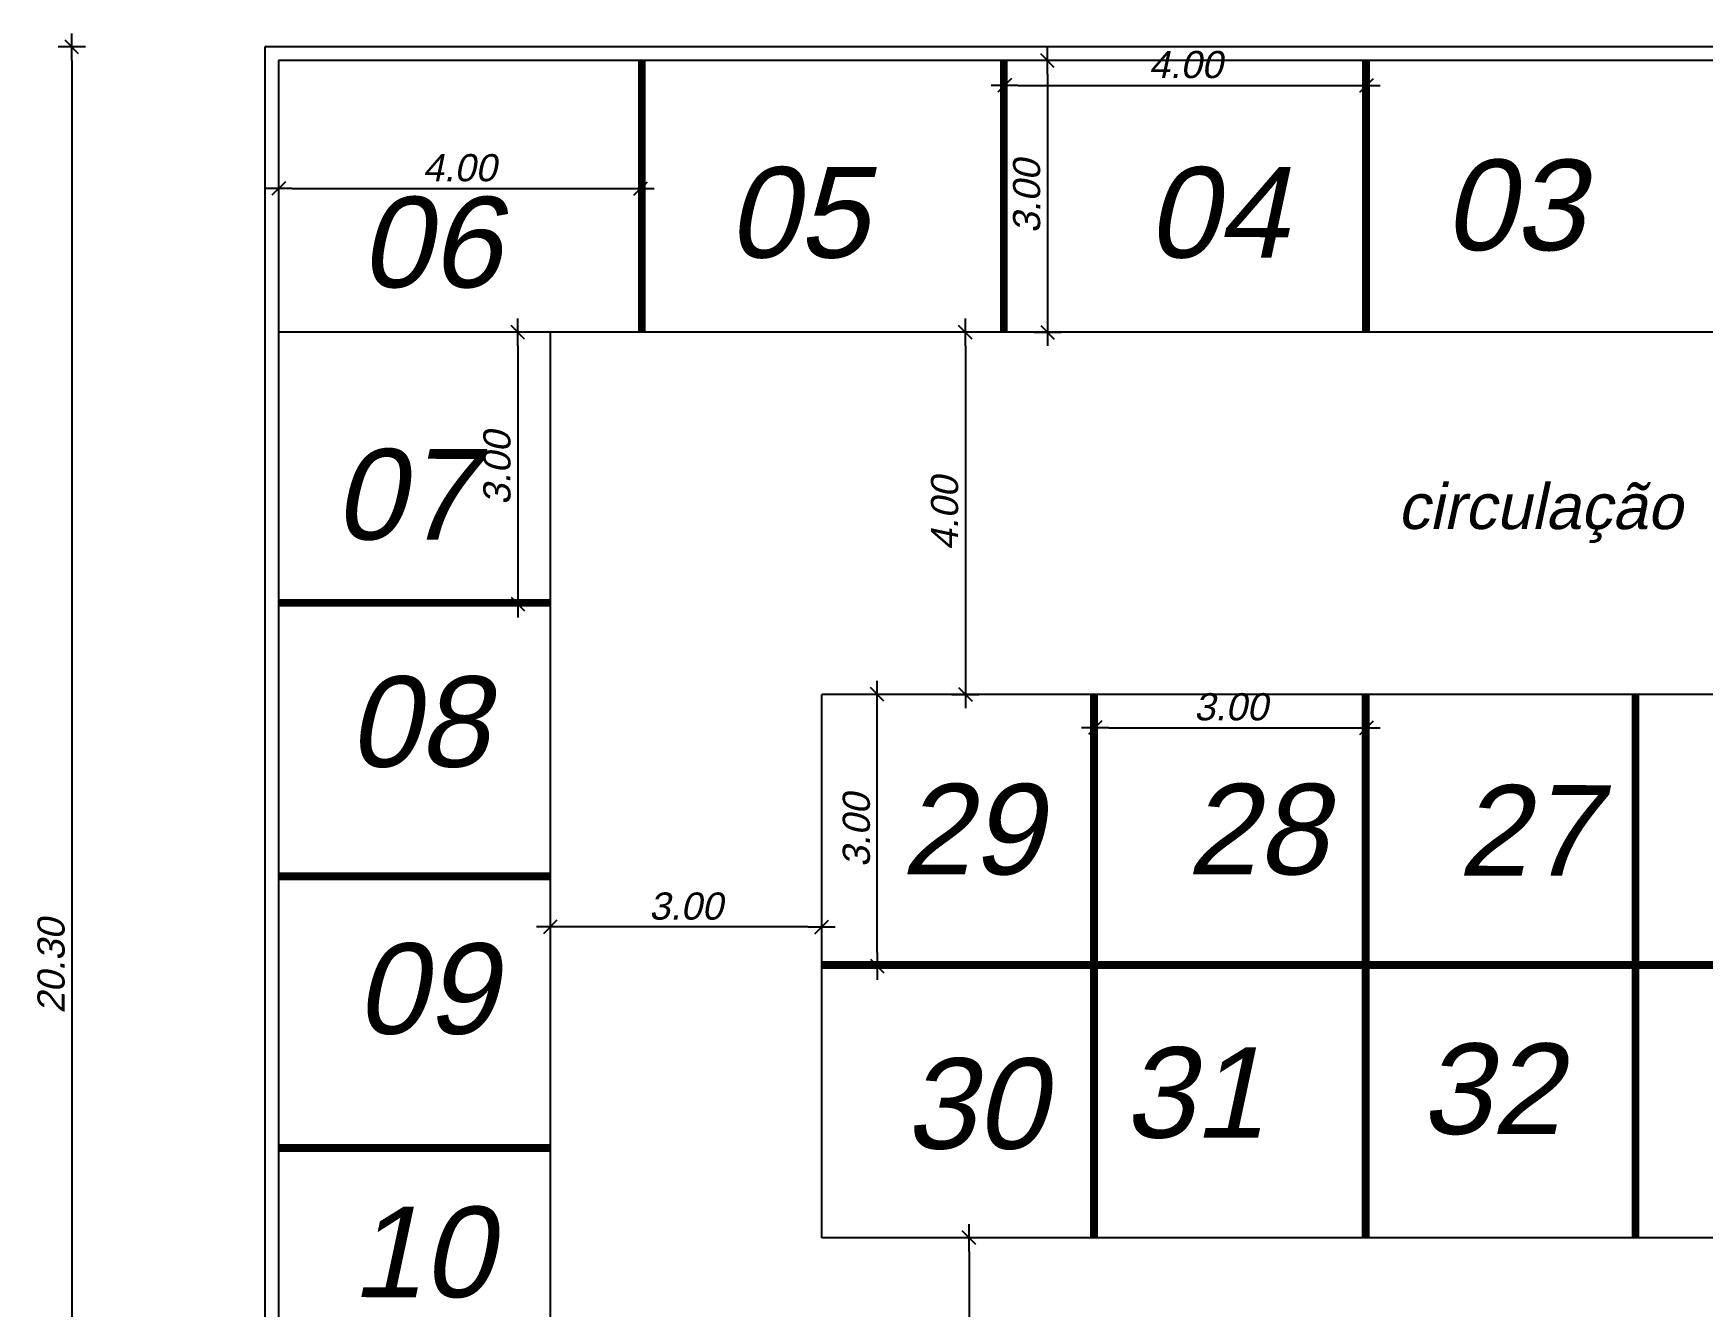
# Model space of a CAD drawing. Header units: metres. Extents: x 2113 to 5678, y -2764 to 956.
# Drawn here: x 3915.69 to 3934.13, y -1498.73 to -1484.67 of the extents above; entities that cross this region are included whole.
import ezdxf

# ---------------------------------------------------------------- set-up
doc = ezdxf.new("R2010")
doc.units = ezdxf.units.M
doc.header["$MEASUREMENT"] = 0
doc.layers.add('HACHURAS', color=8, linetype='Continuous')
doc.layers.add('PAREDE', color=7, linetype='Continuous')
doc.styles.add('util2000', font='arial.ttf', dxfattribs={"oblique": 12.000028})
doc.dimstyles.new('int_1-50_m_MS_50', dxfattribs={"dimscale": 0.05, "dimtxt": 3, "dimasz": 1.5, "dimexe": 1, "dimexo": 0, "dimgap": 0.75, "dimtad": 1, "dimzin": 1, "dimdsep": 46, "dimtxsty": 'util2000', "dimblk": '_U2_SETA01', "dimcen": 1.5, "dimse1": 1, "dimse2": 1, "dimclrd": 1, "dimclre": 1, "dimclrt": 1, "dimazin": 3, "dimtfac": 1, "dimtix": 1, "dimtmove": 1, "dimatfit": 3, "dimldrblk": '_U2_SETA02', "dimfxl": 1, "dimtzin": 12, "dimarcsym": 0})

# ---------------------------------------------------------------- blocks, each defined once
blk = doc.blocks.new('_U2_SETA01')
at = {"color": 0}
for p, q in [((-1, 0), (1, 0)), ((0, -1), (0, 1))]:
    blk.add_line(p, q, dxfattribs=at)
blk.add_line((-0.5, -0.5), (0.5, 0.5))
blk = doc.blocks.new('*D580')
at = {"layer": 'Defpoints', "color": 0, "ltscale": 0.3, "transparency": 16777216}
for p in [(3918.246, -1484.82), (3916.113, -1505.12), (3919.769, -1505.12)]:
    blk.add_point(p, dxfattribs=at)
at = {"layer": 'PAREDE', "color": 1, "lineweight": -2, "ltscale": 0.3, "transparency": 16777216}
blk.add_line((3916.113, -1484.97), (3916.113, -1504.97), dxfattribs=at)
at = {"layer": 'PAREDE', "color": 1, "lineweight": -2, "ltscale": 0.3, "transparency": 16777216, "xscale": 0.15, "yscale": 0.15, "zscale": 0.15}
for p, rotation in [((3916.113, -1484.82), 90), ((3916.113, -1505.12), 270)]:
    blk.add_blockref('_U2_SETA01', p, dxfattribs=dict(at, rotation=rotation))
at = {"layer": 'PAREDE', "color": 1, "ltscale": 0.3, "transparency": 16777216, "insert": (3915.885, -1494.97), "char_height": 0.3, "attachment_point": 5, "rotation": 90, "style": 'util2000'}
blk.add_mtext('20.30', dxfattribs=at)
blk = doc.blocks.new('_U2_SETA02')
blk.add_solid([(-1, -0.17), (0, 0), (-1, 0.17)])
blk = doc.blocks.new('*D584')
at = {"layer": 'Defpoints', "color": 0, "ltscale": 0.3, "transparency": 16777216}
for p in [(3925.8, -1487.97), (3925.8, -1491.97), (3925.983, -1491.97)]:
    blk.add_point(p, dxfattribs=at)
at = {"layer": 'PAREDE', "color": 1, "lineweight": -2, "ltscale": 0.3, "transparency": 16777216}
blk.add_line((3925.983, -1488.12), (3925.983, -1491.82), dxfattribs=at)
at = {"layer": 'PAREDE', "color": 1, "lineweight": -2, "ltscale": 0.3, "transparency": 16777216, "xscale": 0.15, "yscale": 0.15, "zscale": 0.15}
for p, rotation in [((3925.983, -1487.97), 90), ((3925.983, -1491.97), 270)]:
    blk.add_blockref('_U2_SETA01', p, dxfattribs=dict(at, rotation=rotation))
at = {"layer": 'PAREDE', "color": 1, "ltscale": 0.3, "transparency": 16777216, "insert": (3925.755, -1489.97), "char_height": 0.3, "attachment_point": 5, "rotation": 90, "style": 'util2000'}
blk.add_mtext('4.00', dxfattribs=at)
blk = doc.blocks.new('*D585')
at = {"layer": 'Defpoints', "color": 0, "ltscale": 0.3, "transparency": 16777216}
for p in [(3924.396, -1494.031), (3921.396, -1494.537), (3921.396, -1494.719)]:
    blk.add_point(p, dxfattribs=at)
at = {"layer": 'PAREDE', "color": 1, "lineweight": -2, "ltscale": 0.3, "transparency": 16777216}
blk.add_line((3924.246, -1494.537), (3921.546, -1494.537), dxfattribs=at)
at = {"layer": 'PAREDE', "color": 1, "lineweight": -2, "ltscale": 0.3, "transparency": 16777216, "xscale": 0.15, "yscale": 0.15, "zscale": 0.15, "rotation": 180}
blk.add_blockref('_U2_SETA01', (3921.396, -1494.537), dxfattribs=at)
at = {"layer": 'PAREDE', "color": 1, "lineweight": -2, "ltscale": 0.3, "transparency": 16777216, "xscale": 0.15, "yscale": 0.15, "zscale": 0.15}
blk.add_blockref('_U2_SETA01', (3924.396, -1494.537), dxfattribs=at)
at = {"layer": 'PAREDE', "color": 1, "ltscale": 0.3, "transparency": 16777216, "insert": (3922.896, -1494.309), "char_height": 0.3, "attachment_point": 5, "style": 'util2000'}
blk.add_mtext('3.00', dxfattribs=at)
blk = doc.blocks.new('*D586')
at = {"layer": 'Defpoints', "color": 0, "ltscale": 0.3, "transparency": 16777216}
for p in [(3925.84, -1497.97), (3925.84, -1501.97), (3926.023, -1501.97)]:
    blk.add_point(p, dxfattribs=at)
at = {"layer": 'PAREDE', "color": 1, "lineweight": -2, "ltscale": 0.3, "transparency": 16777216}
blk.add_line((3926.023, -1498.12), (3926.023, -1501.82), dxfattribs=at)
at = {"layer": 'PAREDE', "color": 1, "lineweight": -2, "ltscale": 0.3, "transparency": 16777216, "xscale": 0.15, "yscale": 0.15, "zscale": 0.15}
for p, rotation in [((3926.023, -1497.97), 90), ((3926.023, -1501.97), 270)]:
    blk.add_blockref('_U2_SETA01', p, dxfattribs=dict(at, rotation=rotation))
at = {"layer": 'PAREDE', "color": 1, "ltscale": 0.3, "transparency": 16777216, "insert": (3925.794, -1499.97), "char_height": 0.3, "attachment_point": 5, "rotation": 90, "style": 'util2000'}
blk.add_mtext('4.00', dxfattribs=at)
blk = doc.blocks.new('*D478')
at = {"layer": 'Defpoints', "color": 0, "ltscale": 0.3, "transparency": 16777216}
for p in [(3926.416, -1485.222), (3930.416, -1485.222), (3930.416, -1485.244)]:
    blk.add_point(p, dxfattribs=at)
at = {"layer": 'PAREDE', "color": 1, "lineweight": -2, "ltscale": 0.3, "transparency": 16777216}
blk.add_line((3926.566, -1485.244), (3930.266, -1485.244), dxfattribs=at)
at = {"layer": 'PAREDE', "color": 1, "lineweight": -2, "ltscale": 0.3, "transparency": 16777216, "xscale": 0.15, "yscale": 0.15, "zscale": 0.15, "rotation": 180}
blk.add_blockref('_U2_SETA01', (3926.416, -1485.244), dxfattribs=at)
at = {"layer": 'PAREDE', "color": 1, "lineweight": -2, "ltscale": 0.3, "transparency": 16777216, "xscale": 0.15, "yscale": 0.15, "zscale": 0.15}
blk.add_blockref('_U2_SETA01', (3930.416, -1485.244), dxfattribs=at)
at = {"layer": 'PAREDE', "color": 1, "ltscale": 0.3, "transparency": 16777216, "insert": (3928.416, -1485.016), "char_height": 0.3, "attachment_point": 5, "style": 'util2000'}
blk.add_mtext('4.00', dxfattribs=at)
blk = doc.blocks.new('*D574')
at = {"layer": 'Defpoints', "color": 0, "ltscale": 0.3, "transparency": 16777216}
for p in [(3927.622, -1484.97), (3926.89, -1487.97), (3927.622, -1487.97)]:
    blk.add_point(p, dxfattribs=at)
at = {"layer": 'PAREDE', "color": 1, "lineweight": -2, "ltscale": 0.3, "transparency": 16777216}
blk.add_line((3926.89, -1485.12), (3926.89, -1487.82), dxfattribs=at)
at = {"layer": 'PAREDE', "color": 1, "lineweight": -2, "ltscale": 0.3, "transparency": 16777216, "xscale": 0.15, "yscale": 0.15, "zscale": 0.15}
for p, rotation in [((3926.89, -1484.97), 90), ((3926.89, -1487.97), 270)]:
    blk.add_blockref('_U2_SETA01', p, dxfattribs=dict(at, rotation=rotation))
at = {"layer": 'PAREDE', "color": 1, "ltscale": 0.3, "transparency": 16777216, "insert": (3926.661, -1486.47), "char_height": 0.3, "attachment_point": 5, "rotation": 90, "style": 'util2000'}
blk.add_mtext('3.00', dxfattribs=at)
blk = doc.blocks.new('*D575')
at = {"layer": 'Defpoints', "color": 0, "ltscale": 0.3, "transparency": 16777216}
for p in [(3930.416, -1492.337), (3927.416, -1493.336), (3930.416, -1493.336)]:
    blk.add_point(p, dxfattribs=at)
at = {"layer": 'PAREDE', "color": 1, "lineweight": -2, "ltscale": 0.3, "transparency": 16777216}
blk.add_line((3927.566, -1492.337), (3930.266, -1492.337), dxfattribs=at)
at = {"layer": 'PAREDE', "color": 1, "lineweight": -2, "ltscale": 0.3, "transparency": 16777216, "xscale": 0.15, "yscale": 0.15, "zscale": 0.15, "rotation": 180}
blk.add_blockref('_U2_SETA01', (3927.416, -1492.337), dxfattribs=at)
at = {"layer": 'PAREDE', "color": 1, "lineweight": -2, "ltscale": 0.3, "transparency": 16777216, "xscale": 0.15, "yscale": 0.15, "zscale": 0.15}
blk.add_blockref('_U2_SETA01', (3930.416, -1492.337), dxfattribs=at)
at = {"layer": 'PAREDE', "color": 1, "ltscale": 0.3, "transparency": 16777216, "insert": (3928.916, -1492.108), "char_height": 0.3, "attachment_point": 5, "style": 'util2000'}
blk.add_mtext('3.00', dxfattribs=at)
blk = doc.blocks.new('*D576')
at = {"layer": 'Defpoints', "color": 0, "ltscale": 0.3, "transparency": 16777216}
for p in [(3920.673, -1487.97), (3920.673, -1490.97), (3921.039, -1490.97)]:
    blk.add_point(p, dxfattribs=at)
at = {"layer": 'PAREDE', "color": 1, "lineweight": -2, "ltscale": 0.3, "transparency": 16777216}
blk.add_line((3921.039, -1488.12), (3921.039, -1490.82), dxfattribs=at)
at = {"layer": 'PAREDE', "color": 1, "lineweight": -2, "ltscale": 0.3, "transparency": 16777216, "xscale": 0.15, "yscale": 0.15, "zscale": 0.15}
for p, rotation in [((3921.039, -1487.97), 90), ((3921.039, -1490.97), 270)]:
    blk.add_blockref('_U2_SETA01', p, dxfattribs=dict(at, rotation=rotation))
at = {"layer": 'PAREDE', "color": 1, "ltscale": 0.3, "transparency": 16777216, "insert": (3920.81, -1489.47), "char_height": 0.3, "attachment_point": 5, "rotation": 90, "style": 'util2000'}
blk.add_mtext('3.00', dxfattribs=at)
blk = doc.blocks.new('*D578')
at = {"layer": 'Defpoints', "color": 0, "ltscale": 0.3, "transparency": 16777216}
for p in [(3918.396, -1486.037), (3922.396, -1486.037), (3922.396, -1486.383)]:
    blk.add_point(p, dxfattribs=at)
at = {"layer": 'PAREDE', "color": 1, "lineweight": -2, "ltscale": 0.3, "transparency": 16777216}
blk.add_line((3918.546, -1486.383), (3922.246, -1486.383), dxfattribs=at)
at = {"layer": 'PAREDE', "color": 1, "lineweight": -2, "ltscale": 0.3, "transparency": 16777216, "xscale": 0.15, "yscale": 0.15, "zscale": 0.15, "rotation": 180}
blk.add_blockref('_U2_SETA01', (3918.396, -1486.383), dxfattribs=at)
at = {"layer": 'PAREDE', "color": 1, "lineweight": -2, "ltscale": 0.3, "transparency": 16777216, "xscale": 0.15, "yscale": 0.15, "zscale": 0.15}
blk.add_blockref('_U2_SETA01', (3922.396, -1486.383), dxfattribs=at)
at = {"layer": 'PAREDE', "color": 1, "ltscale": 0.3, "transparency": 16777216, "insert": (3920.396, -1486.155), "char_height": 0.3, "attachment_point": 5, "style": 'util2000'}
blk.add_mtext('4.00', dxfattribs=at)
blk = doc.blocks.new('*D595')
at = {"layer": 'Defpoints', "color": 0, "ltscale": 0.3, "transparency": 16777216}
for p in [(3918.246, -1484.82), (3916.113, -1505.12), (3919.769, -1505.12)]:
    blk.add_point(p, dxfattribs=at)
at = {"layer": 'PAREDE', "color": 1, "lineweight": -2, "ltscale": 0.3, "transparency": 16777216}
blk.add_line((3916.113, -1484.97), (3916.113, -1504.97), dxfattribs=at)
at = {"layer": 'PAREDE', "color": 1, "lineweight": -2, "ltscale": 0.3, "transparency": 16777216, "xscale": 0.15, "yscale": 0.15, "zscale": 0.15}
for p, rotation in [((3916.113, -1484.82), 90), ((3916.113, -1505.12), 270)]:
    blk.add_blockref('_U2_SETA01', p, dxfattribs=dict(at, rotation=rotation))
at = {"layer": 'PAREDE', "color": 1, "ltscale": 0.3, "transparency": 16777216, "insert": (3915.885, -1494.97), "char_height": 0.3, "attachment_point": 5, "rotation": 90, "style": 'util2000'}
blk.add_mtext('20.30', dxfattribs=at)
blk = doc.blocks.new('*D599')
at = {"layer": 'Defpoints', "color": 0, "ltscale": 0.3, "transparency": 16777216}
for p in [(3925.8, -1487.97), (3925.8, -1491.97), (3925.983, -1491.97)]:
    blk.add_point(p, dxfattribs=at)
at = {"layer": 'PAREDE', "color": 1, "lineweight": -2, "ltscale": 0.3, "transparency": 16777216}
blk.add_line((3925.983, -1488.12), (3925.983, -1491.82), dxfattribs=at)
at = {"layer": 'PAREDE', "color": 1, "lineweight": -2, "ltscale": 0.3, "transparency": 16777216, "xscale": 0.15, "yscale": 0.15, "zscale": 0.15}
for p, rotation in [((3925.983, -1487.97), 90), ((3925.983, -1491.97), 270)]:
    blk.add_blockref('_U2_SETA01', p, dxfattribs=dict(at, rotation=rotation))
at = {"layer": 'PAREDE', "color": 1, "ltscale": 0.3, "transparency": 16777216, "insert": (3925.755, -1489.97), "char_height": 0.3, "attachment_point": 5, "rotation": 90, "style": 'util2000'}
blk.add_mtext('4.00', dxfattribs=at)
blk = doc.blocks.new('*D600')
at = {"layer": 'Defpoints', "color": 0, "ltscale": 0.3, "transparency": 16777216}
for p in [(3924.396, -1494.031), (3921.396, -1494.537), (3921.396, -1494.719)]:
    blk.add_point(p, dxfattribs=at)
at = {"layer": 'PAREDE', "color": 1, "lineweight": -2, "ltscale": 0.3, "transparency": 16777216}
blk.add_line((3924.246, -1494.537), (3921.546, -1494.537), dxfattribs=at)
at = {"layer": 'PAREDE', "color": 1, "lineweight": -2, "ltscale": 0.3, "transparency": 16777216, "xscale": 0.15, "yscale": 0.15, "zscale": 0.15, "rotation": 180}
blk.add_blockref('_U2_SETA01', (3921.396, -1494.537), dxfattribs=at)
at = {"layer": 'PAREDE', "color": 1, "lineweight": -2, "ltscale": 0.3, "transparency": 16777216, "xscale": 0.15, "yscale": 0.15, "zscale": 0.15}
blk.add_blockref('_U2_SETA01', (3924.396, -1494.537), dxfattribs=at)
at = {"layer": 'PAREDE', "color": 1, "ltscale": 0.3, "transparency": 16777216, "insert": (3922.896, -1494.309), "char_height": 0.3, "attachment_point": 5, "style": 'util2000'}
blk.add_mtext('3.00', dxfattribs=at)
blk = doc.blocks.new('*D601')
at = {"layer": 'Defpoints', "color": 0, "ltscale": 0.3, "transparency": 16777216}
for p in [(3925.84, -1497.97), (3925.84, -1501.97), (3926.023, -1501.97)]:
    blk.add_point(p, dxfattribs=at)
at = {"layer": 'PAREDE', "color": 1, "lineweight": -2, "ltscale": 0.3, "transparency": 16777216}
blk.add_line((3926.023, -1498.12), (3926.023, -1501.82), dxfattribs=at)
at = {"layer": 'PAREDE', "color": 1, "lineweight": -2, "ltscale": 0.3, "transparency": 16777216, "xscale": 0.15, "yscale": 0.15, "zscale": 0.15}
for p, rotation in [((3926.023, -1497.97), 90), ((3926.023, -1501.97), 270)]:
    blk.add_blockref('_U2_SETA01', p, dxfattribs=dict(at, rotation=rotation))
at = {"layer": 'PAREDE', "color": 1, "ltscale": 0.3, "transparency": 16777216, "insert": (3925.794, -1499.97), "char_height": 0.3, "attachment_point": 5, "rotation": 90, "style": 'util2000'}
blk.add_mtext('4.00', dxfattribs=at)
blk = doc.blocks.new('*D487')
at = {"layer": 'Defpoints', "color": 0, "ltscale": 0.3, "transparency": 16777216}
for p in [(3926.416, -1485.222), (3930.416, -1485.222), (3930.416, -1485.244)]:
    blk.add_point(p, dxfattribs=at)
at = {"layer": 'PAREDE', "color": 1, "lineweight": -2, "ltscale": 0.3, "transparency": 16777216}
blk.add_line((3926.566, -1485.244), (3930.266, -1485.244), dxfattribs=at)
at = {"layer": 'PAREDE', "color": 1, "lineweight": -2, "ltscale": 0.3, "transparency": 16777216, "xscale": 0.15, "yscale": 0.15, "zscale": 0.15, "rotation": 180}
blk.add_blockref('_U2_SETA01', (3926.416, -1485.244), dxfattribs=at)
at = {"layer": 'PAREDE', "color": 1, "lineweight": -2, "ltscale": 0.3, "transparency": 16777216, "xscale": 0.15, "yscale": 0.15, "zscale": 0.15}
blk.add_blockref('_U2_SETA01', (3930.416, -1485.244), dxfattribs=at)
at = {"layer": 'PAREDE', "color": 1, "ltscale": 0.3, "transparency": 16777216, "insert": (3928.416, -1485.016), "char_height": 0.3, "attachment_point": 5, "style": 'util2000'}
blk.add_mtext('4.00', dxfattribs=at)
blk = doc.blocks.new('*D606')
at = {"layer": 'Defpoints', "color": 0, "ltscale": 0.3, "transparency": 16777216}
for p in [(3927.622, -1484.97), (3926.89, -1487.97), (3927.622, -1487.97)]:
    blk.add_point(p, dxfattribs=at)
at = {"layer": 'PAREDE', "color": 1, "lineweight": -2, "ltscale": 0.3, "transparency": 16777216}
blk.add_line((3926.89, -1485.12), (3926.89, -1487.82), dxfattribs=at)
at = {"layer": 'PAREDE', "color": 1, "lineweight": -2, "ltscale": 0.3, "transparency": 16777216, "xscale": 0.15, "yscale": 0.15, "zscale": 0.15}
for p, rotation in [((3926.89, -1484.97), 90), ((3926.89, -1487.97), 270)]:
    blk.add_blockref('_U2_SETA01', p, dxfattribs=dict(at, rotation=rotation))
at = {"layer": 'PAREDE', "color": 1, "ltscale": 0.3, "transparency": 16777216, "insert": (3926.661, -1486.47), "char_height": 0.3, "attachment_point": 5, "rotation": 90, "style": 'util2000'}
blk.add_mtext('3.00', dxfattribs=at)
blk = doc.blocks.new('*D607')
at = {"layer": 'Defpoints', "color": 0, "ltscale": 0.3, "transparency": 16777216}
for p in [(3930.416, -1492.337), (3927.416, -1493.336), (3930.416, -1493.336)]:
    blk.add_point(p, dxfattribs=at)
at = {"layer": 'PAREDE', "color": 1, "lineweight": -2, "ltscale": 0.3, "transparency": 16777216}
blk.add_line((3927.566, -1492.337), (3930.266, -1492.337), dxfattribs=at)
at = {"layer": 'PAREDE', "color": 1, "lineweight": -2, "ltscale": 0.3, "transparency": 16777216, "xscale": 0.15, "yscale": 0.15, "zscale": 0.15, "rotation": 180}
blk.add_blockref('_U2_SETA01', (3927.416, -1492.337), dxfattribs=at)
at = {"layer": 'PAREDE', "color": 1, "lineweight": -2, "ltscale": 0.3, "transparency": 16777216, "xscale": 0.15, "yscale": 0.15, "zscale": 0.15}
blk.add_blockref('_U2_SETA01', (3930.416, -1492.337), dxfattribs=at)
at = {"layer": 'PAREDE', "color": 1, "ltscale": 0.3, "transparency": 16777216, "insert": (3928.916, -1492.108), "char_height": 0.3, "attachment_point": 5, "style": 'util2000'}
blk.add_mtext('3.00', dxfattribs=at)
blk = doc.blocks.new('*D608')
at = {"layer": 'Defpoints', "color": 0, "ltscale": 0.3, "transparency": 16777216}
for p in [(3920.673, -1487.97), (3920.673, -1490.97), (3921.039, -1490.97)]:
    blk.add_point(p, dxfattribs=at)
at = {"layer": 'PAREDE', "color": 1, "lineweight": -2, "ltscale": 0.3, "transparency": 16777216}
blk.add_line((3921.039, -1488.12), (3921.039, -1490.82), dxfattribs=at)
at = {"layer": 'PAREDE', "color": 1, "lineweight": -2, "ltscale": 0.3, "transparency": 16777216, "xscale": 0.15, "yscale": 0.15, "zscale": 0.15}
for p, rotation in [((3921.039, -1487.97), 90), ((3921.039, -1490.97), 270)]:
    blk.add_blockref('_U2_SETA01', p, dxfattribs=dict(at, rotation=rotation))
at = {"layer": 'PAREDE', "color": 1, "ltscale": 0.3, "transparency": 16777216, "insert": (3920.81, -1489.47), "char_height": 0.3, "attachment_point": 5, "rotation": 90, "style": 'util2000'}
blk.add_mtext('3.00', dxfattribs=at)
blk = doc.blocks.new('*D610')
at = {"layer": 'Defpoints', "color": 0, "ltscale": 0.3, "transparency": 16777216}
for p in [(3918.396, -1486.037), (3922.396, -1486.037), (3922.396, -1486.383)]:
    blk.add_point(p, dxfattribs=at)
at = {"layer": 'PAREDE', "color": 1, "lineweight": -2, "ltscale": 0.3, "transparency": 16777216}
blk.add_line((3918.546, -1486.383), (3922.246, -1486.383), dxfattribs=at)
at = {"layer": 'PAREDE', "color": 1, "lineweight": -2, "ltscale": 0.3, "transparency": 16777216, "xscale": 0.15, "yscale": 0.15, "zscale": 0.15, "rotation": 180}
blk.add_blockref('_U2_SETA01', (3918.396, -1486.383), dxfattribs=at)
at = {"layer": 'PAREDE', "color": 1, "lineweight": -2, "ltscale": 0.3, "transparency": 16777216, "xscale": 0.15, "yscale": 0.15, "zscale": 0.15}
blk.add_blockref('_U2_SETA01', (3922.396, -1486.383), dxfattribs=at)
at = {"layer": 'PAREDE', "color": 1, "ltscale": 0.3, "transparency": 16777216, "insert": (3920.396, -1486.155), "char_height": 0.3, "attachment_point": 5, "style": 'util2000'}
blk.add_mtext('4.00', dxfattribs=at)
blk = doc.blocks.new('*D611')
at = {"layer": 'Defpoints', "color": 0, "ltscale": 0.3, "transparency": 16777216}
for p in [(3925.004, -1491.97), (3925.008, -1491.97), (3925.004, -1494.97)]:
    blk.add_point(p, dxfattribs=at)
at = {"layer": 'PAREDE', "color": 1, "lineweight": -2, "ltscale": 0.3, "transparency": 16777216}
blk.add_line((3925.008, -1494.82), (3925.008, -1492.12), dxfattribs=at)
at = {"layer": 'PAREDE', "color": 1, "lineweight": -2, "ltscale": 0.3, "transparency": 16777216, "xscale": 0.15, "yscale": 0.15, "zscale": 0.15}
for p, rotation in [((3925.008, -1491.97), 90), ((3925.008, -1494.97), 270)]:
    blk.add_blockref('_U2_SETA01', p, dxfattribs=dict(at, rotation=rotation))
at = {"layer": 'PAREDE', "color": 1, "ltscale": 0.3, "transparency": 16777216, "insert": (3924.78, -1493.47), "char_height": 0.3, "attachment_point": 5, "rotation": 90, "style": 'util2000'}
blk.add_mtext('3.00', dxfattribs=at)

msp = doc.modelspace()

# ---------------------------------------------------------------- linework, layer by layer
at = {"layer": 'HACHURAS'}
for p, q in [((3942.396, -1487.97), (3918.396, -1487.97)), ((3942.396, -1487.97), (3918.396, -1487.97)), ((3921.396, -1487.97), (3921.396, -1499.97)), ((3921.396, -1487.97), (3921.396, -1499.97)), ((3942.396, -1491.97), (3924.396, -1491.97)), ((3924.396, -1497.97), (3924.396, -1491.97)), ((3942.396, -1491.97), (3924.396, -1491.97)), ((3924.396, -1497.97), (3924.396, -1491.97)), ((3942.396, -1497.97), (3924.396, -1497.97)), ((3942.396, -1497.97), (3924.396, -1497.97))]:
    msp.add_line(p, q, dxfattribs=at)
at = {"layer": 'PAREDE'}
for p, q in [((3948.546, -1484.82), (3918.246, -1484.82)), ((3918.246, -1484.82), (3918.246, -1499.97)), ((3948.546, -1484.82), (3918.246, -1484.82)), ((3918.246, -1484.82), (3918.246, -1499.97)), ((3948.396, -1484.97), (3918.396, -1484.97)), ((3948.396, -1484.97), (3918.396, -1484.97)), ((3918.396, -1484.97), (3918.396, -1499.97)), ((3948.396, -1484.97), (3918.396, -1484.97)), ((3948.396, -1484.97), (3918.396, -1484.97)), ((3918.396, -1484.97), (3918.396, -1499.97)), ((3921.396, -1487.97), (3918.396, -1487.97)), ((3921.396, -1487.97), (3918.396, -1487.97))]:
    msp.add_line(p, q, dxfattribs=at)
at = {"layer": 'PAREDE', "lineweight": 80}
for p, q in [((3922.396, -1484.97), (3922.396, -1487.97)), ((3922.396, -1484.97), (3922.396, -1487.97)), ((3922.416, -1484.97), (3922.416, -1487.97)), ((3922.416, -1484.97), (3922.416, -1487.97)), ((3926.396, -1484.97), (3926.396, -1487.97)), ((3926.396, -1484.97), (3926.396, -1487.97)), ((3926.416, -1484.97), (3926.416, -1487.97)), ((3926.416, -1484.97), (3926.416, -1487.97)), ((3930.396, -1484.97), (3930.396, -1487.97)), ((3930.396, -1484.97), (3930.396, -1487.97)), ((3930.416, -1484.97), (3930.416, -1487.97)), ((3930.416, -1484.97), (3930.416, -1487.97)), ((3921.396, -1490.95), (3918.396, -1490.95)), ((3921.396, -1490.95), (3918.396, -1490.95)), ((3921.396, -1490.97), (3918.396, -1490.97)), ((3921.396, -1490.97), (3918.396, -1490.97)), ((3927.396, -1497.97), (3927.396, -1491.97)), ((3927.396, -1497.97), (3927.396, -1491.97)), ((3927.416, -1497.97), (3927.416, -1491.97)), ((3927.416, -1497.97), (3927.416, -1491.97)), ((3930.396, -1497.97), (3930.396, -1491.97)), ((3930.396, -1497.97), (3930.396, -1491.97)), ((3930.416, -1497.97), (3930.416, -1491.97)), ((3930.416, -1497.97), (3930.416, -1491.97)), ((3933.376, -1497.97), (3933.376, -1491.97)), ((3933.376, -1497.97), (3933.376, -1491.97)), ((3933.396, -1497.97), (3933.396, -1491.97)), ((3933.396, -1497.97), (3933.396, -1491.97)), ((3921.396, -1493.97), (3918.396, -1493.97)), ((3921.396, -1493.97), (3918.396, -1493.97)), ((3921.396, -1493.99), (3918.396, -1493.99)), ((3921.396, -1493.99), (3918.396, -1493.99)), ((3942.396, -1494.95), (3924.396, -1494.95)), ((3942.396, -1494.95), (3924.396, -1494.95)), ((3942.396, -1494.97), (3924.396, -1494.97)), ((3942.396, -1494.97), (3924.396, -1494.97)), ((3921.396, -1496.97), (3918.396, -1496.97)), ((3921.396, -1496.97), (3918.396, -1496.97)), ((3921.396, -1496.99), (3918.396, -1496.99)), ((3921.396, -1496.99), (3918.396, -1496.99))]:
    msp.add_line(p, q, dxfattribs=at)

# ---------------------------------------------------------------- texts
at = {"layer": 'PAREDE', "color": 1, "attachment_point": 7, "rotation": 359.9678, "style": 'util2000'}
for s, insert, char_height in [('{\\f@Arial Unicode MS|b0|i0|c0|p34;\\C256;\\P\\H1.4286x;05}', (3923.352, -1487.16), 0.7), ('{\\f@Arial Unicode MS|b0|i0|c0|p34;\\C256;\\P\\H1.4286x;05}', (3923.352, -1487.16), 0.7), ('{\\f@Arial Unicode MS|b0|i0|c0|p34;\\C256;\\P\\H1.4286x;04}', (3927.985, -1487.16), 0.7), ('{\\f@Arial Unicode MS|b0|i0|c0|p34;\\C256;\\P\\H1.4286x;04}', (3927.985, -1487.16), 0.7), ('{\\f@Arial Unicode MS|b0|i0|c0|p34;\\C256;\\P\\H1.4286x;03}', (3931.264, -1487.078), 0.7), ('{\\f@Arial Unicode MS|b0|i0|c0|p34;\\C256;\\P\\H1.4286x;03}', (3931.264, -1487.078), 0.7), ('{\\f@Arial Unicode MS|b0|i0|c0|p34;\\C256;\\P\\H1.4286x;06}', (3919.293, -1487.488), 0.7), ('{\\f@Arial Unicode MS|b0|i0|c0|p34;\\C256;\\P\\H1.4286x;06}', (3919.293, -1487.488), 0.7), ('{\\f@Arial Unicode MS|b0|i0|c0|p34;\\C256;\\P\\H1.4286x;07}', (3919.006, -1490.273), 0.7), ('{\\f@Arial Unicode MS|b0|i0|c0|p34;\\C256;\\P\\H1.4286x;07}', (3919.006, -1490.273), 0.7), ('{\\f@Arial Unicode MS|b0|i0|c0|p34;\\C256;circulação}', (3930.756, -1490.297), 0.5), ('{\\f@Arial Unicode MS|b0|i0|c0|p34;\\C256;circulação}', (3930.756, -1490.297), 0.5), ('{\\f@Arial Unicode MS|b0|i0|c0|p34;\\C256;\\P\\H1.4286x;08}', (3919.162, -1492.783), 0.7), ('{\\f@Arial Unicode MS|b0|i0|c0|p34;\\C256;\\P\\H1.4286x;08}', (3919.162, -1492.783), 0.7), ('{\\f@Arial Unicode MS|b0|i0|c0|p34;\\C256;\\P\\H1.4286x;29}', (3925.271, -1493.971), 0.7), ('{\\f@Arial Unicode MS|b0|i0|c0|p34;\\C256;\\P\\H1.4286x;29}', (3925.271, -1493.971), 0.7), ('{\\f@Arial Unicode MS|b0|i0|c0|p34;\\C256;\\P\\H1.4286x;28}', (3928.427, -1493.971), 0.7), ('{\\f@Arial Unicode MS|b0|i0|c0|p34;\\C256;\\P\\H1.4286x;28}', (3928.427, -1493.971), 0.7), ('{\\f@Arial Unicode MS|b0|i0|c0|p34;\\C256;\\P\\H1.4286x;27}', (3931.42, -1493.971), 0.7), ('{\\f@Arial Unicode MS|b0|i0|c0|p34;\\C256;\\P\\H1.4286x;27}', (3931.42, -1493.971), 0.7), ('{\\f@Arial Unicode MS|b0|i0|c0|p34;\\C256;\\P\\H1.4286x;09}', (3919.244, -1495.732), 0.7), ('{\\f@Arial Unicode MS|b0|i0|c0|p34;\\C256;\\P\\H1.4286x;09}', (3919.244, -1495.732), 0.7), ('{\\f@Arial Unicode MS|b0|i0|c0|p34;\\C256;\\P\\H1.4286x;31}', (3927.73, -1496.879), 0.7), ('{\\f@Arial Unicode MS|b0|i0|c0|p34;\\C256;\\P\\H1.4286x;31}', (3927.73, -1496.879), 0.7), ('{\\f@Arial Unicode MS|b0|i0|c0|p34;\\C256;\\P\\H1.4286x;32}', (3931.01, -1496.838), 0.7), ('{\\f@Arial Unicode MS|b0|i0|c0|p34;\\C256;\\P\\H1.4286x;32}', (3931.01, -1496.838), 0.7), ('{\\f@Arial Unicode MS|b0|i0|c0|p34;\\C256;\\P\\H1.4286x;30}', (3925.312, -1497.001), 0.7), ('{\\f@Arial Unicode MS|b0|i0|c0|p34;\\C256;\\P\\H1.4286x;30}', (3925.312, -1497.001), 0.7), ('{\\f@Arial Unicode MS|b0|i0|c0|p34;\\C256;\\P\\H1.4286x;10}', (3919.203, -1498.64), 0.7), ('{\\f@Arial Unicode MS|b0|i0|c0|p34;\\C256;\\P\\H1.4286x;10}', (3919.203, -1498.64), 0.7)]:
    msp.add_mtext(s, dxfattribs=dict(at, insert=insert, char_height=char_height))

# ---------------------------------------------------------------- dimensions: what is measured, and where the dimension line sits
at = {"layer": 'PAREDE', "ltscale": 0.3}
for base, p1, p2, picture, middle in [((3916.113, -1505.12), (3918.246, -1484.82), (3919.769, -1505.12), '*D580', (3915.885, -1494.97)), ((3916.113, -1505.12), (3918.246, -1484.82), (3919.769, -1505.12), '*D595', (3915.885, -1494.97)), ((3926.89, -1487.97), (3927.622, -1484.97), (3927.622, -1487.97), '*D574', (3926.661, -1486.47)), ((3926.89, -1487.97), (3927.622, -1484.97), (3927.622, -1487.97), '*D606', (3926.661, -1486.47)), ((3921.039, -1490.97), (3920.673, -1487.97), (3920.673, -1490.97), '*D576', (3920.81, -1489.47)), ((3921.039, -1490.97), (3920.673, -1487.97), (3920.673, -1490.97), '*D608', (3920.81, -1489.47)), ((3925.983, -1491.97), (3925.8, -1487.97), (3925.8, -1491.97), '*D584', (3925.755, -1489.97)), ((3925.983, -1491.97), (3925.8, -1487.97), (3925.8, -1491.97), '*D599', (3925.755, -1489.97)), ((3925.008, -1491.97), (3925.004, -1494.97), (3925.004, -1491.97), '*D611', (3924.78, -1493.47)), ((3926.023, -1501.97), (3925.84, -1497.97), (3925.84, -1501.97), '*D586', (3925.794, -1499.97)), ((3926.023, -1501.97), (3925.84, -1497.97), (3925.84, -1501.97), '*D601', (3925.794, -1499.97))]:
    dim = msp.add_linear_dim(base=base, p1=p1, p2=p2, angle=90, dimstyle='int_1-50_m_MS_50', override={"dimscale": 0.1}, dxfattribs=at)
    dim.commit()
    dim.dimension.update_dxf_attribs({"geometry": picture, "text_midpoint": middle})
for base, p1, p2, picture, middle in [((3930.416, -1485.244), (3926.416, -1485.222), (3930.416, -1485.222), '*D478', (3928.416, -1485.016)), ((3930.416, -1485.244), (3926.416, -1485.222), (3930.416, -1485.222), '*D487', (3928.416, -1485.016)), ((3922.396, -1486.383), (3918.396, -1486.037), (3922.396, -1486.037), '*D578', (3920.396, -1486.155)), ((3922.396, -1486.383), (3918.396, -1486.037), (3922.396, -1486.037), '*D610', (3920.396, -1486.155)), ((3930.416, -1492.337), (3927.416, -1493.336), (3930.416, -1493.336), '*D575', (3928.916, -1492.108)), ((3930.416, -1492.337), (3927.416, -1493.336), (3930.416, -1493.336), '*D607', (3928.916, -1492.108)), ((3921.396, -1494.537), (3924.396, -1494.031), (3921.396, -1494.719), '*D585', (3922.896, -1494.309)), ((3921.396, -1494.537), (3924.396, -1494.031), (3921.396, -1494.719), '*D600', (3922.896, -1494.309))]:
    dim = msp.add_linear_dim(base=base, p1=p1, p2=p2, dimstyle='int_1-50_m_MS_50', override={"dimscale": 0.1}, dxfattribs=at)
    dim.commit()
    dim.dimension.update_dxf_attribs({"geometry": picture, "text_midpoint": middle})

doc.saveas('drawing.dxf')
